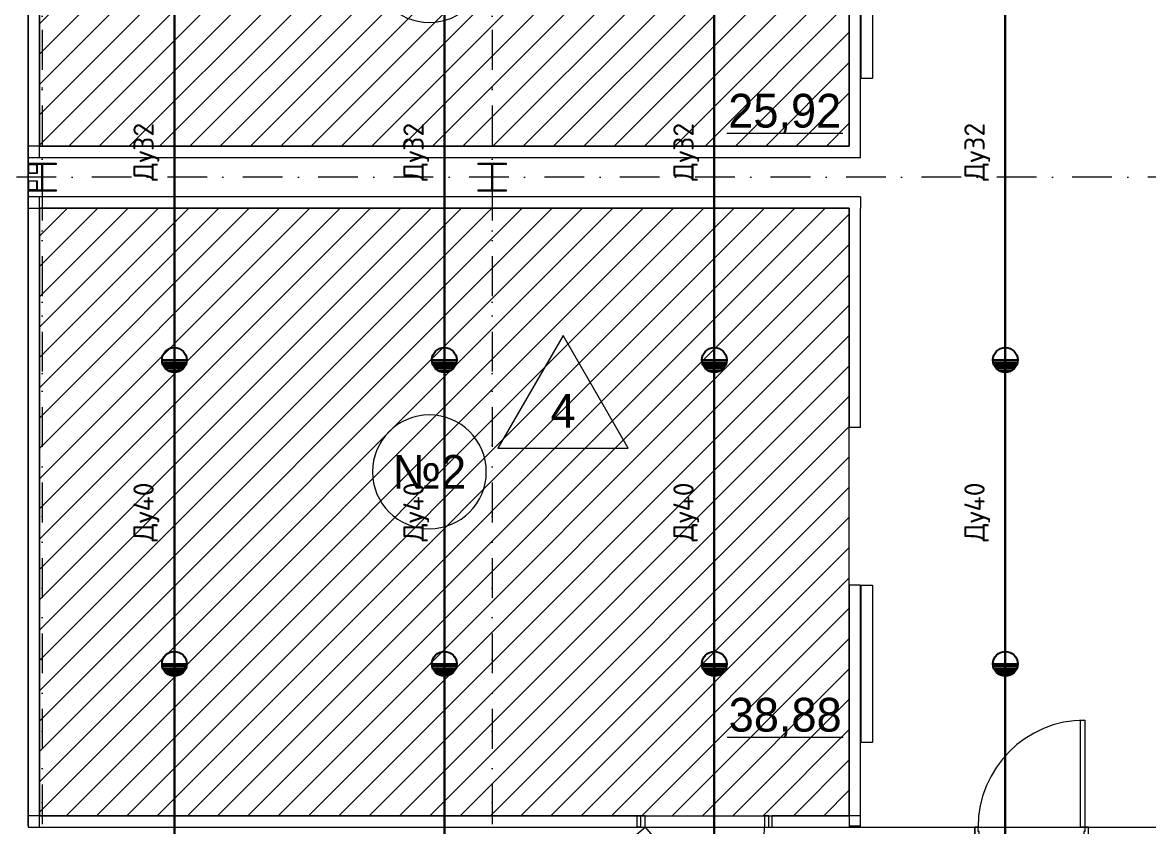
# Model space of a CAD drawing. Header units: millimetres. Extents: x 0 to 2118900, y -20000 to 84100.
# Drawn here: x 407825 to 417835, y 52230 to 59374 of the extents above; entities that cross this region are included whole.
import ezdxf
from ezdxf.enums import TextEntityAlignment as Align

# ---------------------------------------------------------------- set-up
doc = ezdxf.new("R2010")
doc.units = ezdxf.units.MM
for name, pattern in [('Dot & Dashed', [670.277762, 352.777767, -176.388884, 0, -141.111112]), ('Крупный пунктир', [634.99999, 0, -634.99999]), ('Штриховая', [300, 200, -100])]:
    doc.linetypes.add(name, pattern=pattern)
for name, color, linetype, lineweight in [('АР_подоснова', 8, 'Continuous', 13), ('ПТ_В21_расп', 1, 'Continuous', 30), ('ПТ_оросители', 7, 'Continuous', 25), ('ПТ_текст', 7, 'Continuous', 18), ('ПТ_штриховка', 8, 'Continuous', 9)]:
    doc.layers.add(name, color=color, linetype=linetype, lineweight=lineweight)
doc.styles.add('АР_текст_1', font='arial.ttf')
doc.styles.add('ПТ', font='isocpeur.ttf')

# ---------------------------------------------------------------- blocks, each defined once
blk = doc.blocks.new('Колонна SHS ГК 270')
at = {"color": 0, "linetype": 'Continuous', "lineweight": -2}
for p, q in [((40, 40), (-40, 40)), ((-40, 40), (-40, -40)), ((-36.4, -36.4), (-36.4, 36.4)), ((-36.4, 36.4), (36.4, 36.4)), ((36.4, 36.4), (36.4, -36.4)), ((40, -40), (40, 40)), ((-40, -40), (40, -40)), ((36.4, -36.4), (-36.4, -36.4))]:
    blk.add_line(p, q, dxfattribs=at)
blk = doc.blocks.new('Морозильная камера №2_№2_70', base_point=(4020, 31748))
at = {"color": 0, "linetype": 'Continuous', "lineweight": -2}
for p, q in [((4630, 32592), (4051, 31590)), ((5208, 31590), (4630, 32592)), ((4051, 31590), (5208, 31590)), ((6090, 29024), (7120, 29024))]:
    blk.add_line(p, q, dxfattribs=at)
at = {"color": 0, "linetype": 'Штриховая', "lineweight": -2, "flags": 128}
blk.add_lwpolyline([(7175, 33725), (-25, 33725), (-25, 28325), (7175, 28325)], close=True, dxfattribs=at)
at = {"color": 0, "linetype": 'Continuous', "lineweight": -2}
for start, end in [(0, 180), (180, 0)]:
    blk.add_arc((3442, 31381), 506, start, end, dxfattribs=at)
at = {"color": 0, "lineweight": -2, "style": 'АР_текст_1'}
for tag, p in [('DUMMY_112', (4630, 31924)), ('ROOM_NUMBER', (3442, 31381)), ('ROOM_AREA', (6605, 29223))]:
    blk.add_attdef(tag, text='', height=300, dxfattribs=at).set_placement(p, align=Align.MIDDLE_CENTER)
blk = doc.blocks.new('Морозильная камера №1_№1_76', base_point=(4020, 36247))
at = {"color": 0, "linetype": 'Continuous', "lineweight": -2}
for p, q in [((4630, 37091), (4051, 36089)), ((5208, 36089), (4630, 37091)), ((4051, 36089), (5208, 36089)), ((6086, 34390), (7116, 34390))]:
    blk.add_line(p, q, dxfattribs=at)
at = {"color": 0, "linetype": 'Штриховая', "lineweight": -2, "flags": 128}
blk.add_lwpolyline([(7175, 34275), (7175, 37875), (-25, 37875), (-25, 34275)], close=True, dxfattribs=at)
at = {"color": 0, "linetype": 'Continuous', "lineweight": -2}
for start, end in [(0, 180), (180, 0)]:
    blk.add_arc((3442, 35880), 506, start, end, dxfattribs=at)
at = {"color": 0, "lineweight": -2, "style": 'АР_текст_1'}
for tag, p in [('DUMMY_112', (4630, 36423)), ('ROOM_NUMBER', (3442, 35880)), ('ROOM_AREA', (6601, 34590))]:
    blk.add_attdef(tag, text='', height=300, dxfattribs=at).set_placement(p, align=Align.MIDDLE_CENTER)
blk = doc.blocks.new('Однопольная Дверь 27_3')
at = {"color": 0, "linetype": 'Continuous', "lineweight": -2}
for p, q in [((435, 0), (435, 950)), ((435, 950), (475, 950)), ((475, 950), (475, 0)), ((-475, 0), (-505, 0)), ((-505, 0), (-505, -70)), ((-505, -70), (-505, 0)), ((-505, -70), (-505, 0)), ((-475, -40), (-475, 0)), ((475, 0), (435, 0)), ((505, 0), (475, 0)), ((475, 0), (475, -40)), ((505, -70), (505, 0)), ((505, -70), (505, 0)), ((505, -70), (505, 0)), ((-505, -70), (-465, -70)), ((-505, -100), (-505, -70)), ((-465, -40), (-475, -40)), ((-465, -70), (-465, -40)), ((475, -40), (465, -40)), ((465, -40), (465, -70)), ((465, -70), (505, -70)), ((505, -100), (505, -70))]:
    blk.add_line(p, q, dxfattribs=at)
blk.add_arc((475, 0), 950, 90, 180, dxfattribs=at)
blk = doc.blocks.new('Стена_83', base_point=(-125, 28125))
at = {"color": 0, "linetype": 'Continuous', "lineweight": -2, "zscale": 1000}
blk.add_blockref('Однопольная Дверь 27_3', (8795, 28225), dxfattribs=at)
blk = doc.blocks.new('Стена_88', base_point=(7275, 34175))
at = {"color": 0, "linetype": 'Continuous', "lineweight": -2, "flags": 128}
for points in [[(7175, 34275), (-125, 34275)], [(-125, 34275), (-125, 34175)], [(7275, 34175), (7275, 34275)], [(-125, 34175), (7275, 34175)]]:
    blk.add_lwpolyline(points, dxfattribs=at)
blk = doc.blocks.new('Стена_89', base_point=(-125, 34175))
at = {"color": 0, "linetype": 'Continuous', "lineweight": -2, "flags": 128}
for points in [[(-25, 37975), (-125, 37975)], [(-125, 37975), (-125, 34175)], [(-25, 34175), (-25, 37975)], [(-125, 34175), (-25, 34175)]]:
    blk.add_lwpolyline(points, dxfattribs=at)
blk = doc.blocks.new('Стена_900', base_point=(-125, 33825))
at = {"color": 0, "linetype": 'Continuous', "lineweight": -2, "flags": 128}
for points in [[(7275, 33825), (-125, 33825)], [(-125, 33725), (-125, 33825)], [(7275, 33825), (7275, 33725)], [(-125, 33725), (7175, 33725)]]:
    blk.add_lwpolyline(points, dxfattribs=at)
blk = doc.blocks.new('Стена_91', base_point=(-125, 28225))
at = {"color": 0, "linetype": 'Continuous', "lineweight": -2, "flags": 128}
for points in [[(-25, 33825), (-125, 33825)], [(-125, 33825), (-125, 28225)], [(-25, 28225), (-25, 33825)], [(-125, 28225), (-25, 28225)]]:
    blk.add_lwpolyline(points, dxfattribs=at)
blk = doc.blocks.new('Наружная Раздвижная Дверь 27')
at = {"color": 0, "linetype": 'Continuous', "lineweight": -2}
for p, q in [((700, 105), (2100, 105)), ((700, 5), (700, 105)), ((2100, 105), (2100, 5)), ((-700, 0), (-700, -100)), ((2100, 5), (700, 5)), ((700, 0), (700, -100))]:
    blk.add_line(p, q, dxfattribs=at)
blk = doc.blocks.new('Стена_2600', base_point=(7275, 37975))
at = {"color": 0, "linetype": 'Continuous', "lineweight": -2}
for p, q in [((7275, 37675), (7175, 37675)), ((7275, 36275), (7175, 36275))]:
    blk.add_line(p, q, dxfattribs=at)
at = {"color": 0, "linetype": 'Continuous', "lineweight": -2, "flags": 128}
for points in [[(7175, 37875), (7175, 37675)], [(7275, 37675), (7275, 37875)], [(7175, 36275), (7175, 34275)], [(7275, 34275), (7275, 36275)]]:
    blk.add_lwpolyline(points, dxfattribs=at)
at = {"color": 0, "linetype": 'Continuous', "lineweight": -2, "zscale": 1000, "rotation": 270}
blk.add_blockref('Наружная Раздвижная Дверь 27', (7275, 36975), dxfattribs=at)
blk = doc.blocks.new('Стена_261', base_point=(7275, 33825))
at = {"color": 0, "linetype": 'Continuous', "lineweight": -2}
for p, q in [((7275, 31775), (7175, 31775)), ((7275, 30375), (7175, 30375)), ((7175, 28235), (7175, 28225)), ((7275, 28225), (7275, 28235)), ((7175, 28225), (7275, 28225))]:
    blk.add_line(p, q, dxfattribs=at)
at = {"color": 0, "linetype": 'Continuous', "lineweight": -2, "flags": 128}
for points in [[(7175, 33725), (7175, 31775)], [(7275, 31775), (7275, 33725)], [(7175, 30375), (7175, 28235)], [(7275, 28235), (7275, 30375)], [(7175, 28235), (7275, 28235)]]:
    blk.add_lwpolyline(points, dxfattribs=at)
at = {"color": 0, "linetype": 'Continuous', "lineweight": -2, "zscale": 1000, "rotation": 270}
blk.add_blockref('Наружная Раздвижная Дверь 27', (7275, 31075), dxfattribs=at)
blk = doc.blocks.new('Однопольная Дверь 27_4')
at = {"color": 0, "linetype": 'Continuous', "lineweight": -2}
for p, q in [((466, 77), (1278, 758)), ((1278, 758), (1342, 681)), ((1342, 681), (530, 0)), ((-570, 0), (-600, 0)), ((-600, 0), (-600, -100)), ((-600, 0), (-600, -100)), ((-600, 0), (-600, -100)), ((-530, 0), (-570, 0)), ((-570, 0), (-570, -100)), ((-530, -100), (-530, 0)), ((530, 0), (466, 77)), ((570, 0), (530, 0)), ((530, 0), (530, -100)), ((570, 0), (600, 0)), ((570, -100), (570, 0)), ((600, 0), (600, -100)), ((600, 0), (600, -100)), ((600, 0), (600, -100)), ((-570, -100), (-600, -100)), ((-570, -100), (-530, -100)), ((530, -100), (570, -100)), ((570, -100), (600, -100))]:
    blk.add_line(p, q, dxfattribs=at)
blk.add_arc((530, 0), 1060, 40, 180, dxfattribs=at)
blk = doc.blocks.new('Стена_282', base_point=(7275, 28225))
at = {"color": 0, "linetype": 'Continuous', "lineweight": -2}
for p, q in [((5290, 28225), (5290, 28325)), ((6490, 28225), (6490, 28325))]:
    blk.add_line(p, q, dxfattribs=at)
at = {"color": 0, "linetype": 'Continuous', "lineweight": -2, "flags": 128}
for points in [[(5290, 28325), (-125, 28325)], [(-125, 28325), (-125, 28225)], [(7275, 28325), (6490, 28325)], [(7275, 28225), (7275, 28325)], [(-125, 28225), (5290, 28225)], [(6490, 28225), (7275, 28225)]]:
    blk.add_lwpolyline(points, dxfattribs=at)
at = {"color": 0, "linetype": 'Continuous', "lineweight": -2, "zscale": 1000, "rotation": 180}
blk.add_blockref('Однопольная Дверь 27_4', (5890, 28225), dxfattribs=at)
blk = doc.blocks.new('Колонна Универсальная 27')
at = {"color": 0, "linetype": 'Continuous', "lineweight": -2}
for p, q in [((125, 125), (-125, 125)), ((-125, 125), (-125, 113)), ((-125, 113), (-4, 113)), ((-4, 113), (-4, -113)), ((4, -113), (4, 113)), ((4, 113), (125, 113)), ((125, 113), (125, 125)), ((-4, -113), (-125, -113)), ((-125, -113), (-125, -125)), ((-125, -125), (125, -125)), ((125, -113), (4, -113)), ((125, -125), (125, -113))]:
    blk.add_line(p, q, dxfattribs=at)
blk = doc.blocks.new('Двутавp К 26020-83 27_4')
at = {"color": 0, "linetype": 'Крупный пунктир', "lineweight": -2}
blk.add_line((0, 0), (39750, 0), dxfattribs=at)
blk = doc.blocks.new('Стена_415', base_point=(-125, -125))
at = {"color": 0, "linetype": 'Continuous', "lineweight": -2, "flags": 128}
blk.add_lwpolyline([(-125, 28235), (-125, 38015)], dxfattribs=at)
blk = doc.blocks.new('Стандартный Маркер Сетки_40')
at = {"color": 0, "linetype": 'Dot & Dashed', "lineweight": -2}
blk.add_line((0, 0), (55187, 0), dxfattribs=at)
at = {"color": 0, "lineweight": -2, "style": 'АР_текст_1'}
blk.add_attdef('AC_MarkerText_1', text='', height=300, rotation=90, dxfattribs=at).set_placement((55368, -69), align=Align.TOP_CENTER)
blk = doc.blocks.new('AR_F1')
at = {"layer": 'АР_подоснова', "linetype": 'Dot & Dashed'}
blk.add_line((98000, 34000), (-4800, 34000), dxfattribs=at)
at = {"layer": 'АР_подоснова', "linetype": 'Continuous', "flags": 128}
for points in [[(-125, 28225), (7275, 28225), (9950, 28225), (9950, 40125), (5680, 40125), (5680, 38025), (-125, 38025)], [(7175, 34275), (7175, 37875), (-25, 37875), (-25, 34275)], [(7175, 33725), (-25, 33725), (-25, 28325), (7175, 28325)]]:
    blk.add_lwpolyline(points, close=True, dxfattribs=at)
at = {"layer": 'АР_подоснова'}
for name, p in [('Стена_415', (-125, -125)), ('Стена_89', (-125, 34175)), ('Стена_2600', (7275, 37975)), ('Стена_88', (7275, 34175)), ('Стена_900', (-125, 33825)), ('Стена_91', (-125, 28225)), ('Стена_261', (7275, 33825)), ('Стена_83', (-125, 28125)), ('Стена_282', (7275, 28225))]:
    blk.add_blockref(name, p, dxfattribs=at)
at = {"layer": 'АР_подоснова', "linetype": 'Continuous', "zscale": 1000, "rotation": 270}
for p in [(0, 40000), (4000, 40000)]:
    blk.add_blockref('Стандартный Маркер Сетки_40', p, dxfattribs=at)
at = {"layer": 'АР_подоснова', "linetype": 'Continuous', "xscale": -1, "zscale": 1000, "rotation": 90}
for p in [(0, 39875), (4000, 39875)]:
    blk.add_blockref('Двутавp К 26020-83 27_4', p, dxfattribs=at)
at = {"layer": 'АР_подоснова', "linetype": 'Continuous'}
ref = blk.add_blockref('Морозильная камера №1_№1_76', (4020, 36247), dxfattribs=at)
ref.add_attrib('ROOM_NUMBER', '№1', dxfattribs={"layer": '0', "color": 0, "lineweight": 9, "height": 300}).set_placement((3442, 35880), align=Align.MIDDLE_CENTER)
ref.add_attrib('ROOM_AREA', '25,92', dxfattribs={"layer": '0', "color": 0, "lineweight": 9, "height": 300}).set_placement((6601, 34590), align=Align.MIDDLE_CENTER)
ref.add_attrib('DUMMY_112', '4', dxfattribs={"layer": '0', "color": 0, "lineweight": 9, "height": 300}).set_placement((4630, 36423), align=Align.MIDDLE_CENTER)
at = {"layer": 'АР_подоснова', "linetype": 'Continuous', "xscale": -1, "zscale": 1000}
for name, p in [('Колонна Универсальная 27', (0, 34000)), ('Колонна SHS ГК 270', (-85, 34073)), ('Колонна Универсальная 27', (4000, 34000)), ('Колонна SHS ГК 270', (-85, 33927))]:
    blk.add_blockref(name, p, dxfattribs=at)
at = {"layer": 'АР_подоснова', "linetype": 'Continuous'}
ref = blk.add_blockref('Морозильная камера №2_№2_70', (4020, 31748), dxfattribs=at)
ref.add_attrib('ROOM_NUMBER', '№2', dxfattribs={"layer": '0', "color": 0, "lineweight": 9, "height": 300}).set_placement((3442, 31381), align=Align.MIDDLE_CENTER)
ref.add_attrib('ROOM_AREA', '38,88', dxfattribs={"layer": '0', "color": 0, "lineweight": 9, "height": 300}).set_placement((6605, 29223), align=Align.MIDDLE_CENTER)
ref.add_attrib('DUMMY_112', '4', dxfattribs={"layer": '0', "color": 0, "lineweight": 9, "height": 300}).set_placement((4630, 31924), align=Align.MIDDLE_CENTER)
blk = doc.blocks.new('SPR_DN')
for p, q in [((-1.1, 0), (1.1, 0)), ((-1.08, -0.18), (1.08, -0.18)), ((-1.04, -0.37), (1.04, -0.37)), ((-0.95, -0.55), (0.95, -0.55)), ((-0.82, -0.73), (0.82, -0.73)), ((-0.61, -0.92), (0.61, -0.92))]:
    blk.add_line(p, q)
blk.add_circle((0, 0), 1.1)

msp = doc.modelspace()

# ---------------------------------------------------------------- hatches: boundary and pattern name
at = {"layer": 'ПТ_штриховка'}
h = msp.add_hatch(dxfattribs=at)
h.set_pattern_fill('ANSI31', color=8, scale=60)
h.paths.add_polyline_path([(407975, 58275), (415175, 58275), (415175, 61875), (407975, 61875)])
h = msp.add_hatch(dxfattribs=at)
h.set_pattern_fill('ANSI31', color=8, scale=60)
h.paths.add_polyline_path([(407975, 52325), (415175, 52325), (415175, 57725), (407975, 57725)])

# ---------------------------------------------------------------- linework, layer by layer
at = {"layer": 'ПТ_В21_расп'}
for p, q in [((409175, 56375), (409175, 60075)), ((411575, 56375), (411575, 60075)), ((413975, 56375), (413975, 60075)), ((416562, 56375), (416562, 60075)), ((409175, 53675), (409175, 56375)), ((411575, 53675), (411575, 56375)), ((413975, 53675), (413975, 56375)), ((416562, 53675), (416562, 56375)), ((409175, 48600), (409175, 53675)), ((411575, 48600), (411575, 53675)), ((413975, 50200), (413975, 53675)), ((416562, 50200), (416562, 53675))]:
    msp.add_line(p, q, dxfattribs=at)

# ---------------------------------------------------------------- block references
at = {"layer": 'АР_подоснова'}
msp.add_blockref('AR_F1', (408000, 24000), dxfattribs=at)
at = {"layer": 'ПТ_оросители', "xscale": 100, "yscale": 100}
for p in [(409175, 56375), (411575, 56375), (413975, 56375), (416562, 56375), (409175, 53675), (411575, 53675), (413975, 53675), (416562, 53675)]:
    msp.add_blockref('SPR_DN', p, dxfattribs=at)

# ---------------------------------------------------------------- texts
at = {"layer": 'ПТ_текст', "style": 'ПТ'}
for s, p in [('Ду32', (409045, 58225)), ('Ду32', (411445, 58225)), ('Ду32', (413845, 58225)), ('Ду32', (416432, 58225)), ('Ду40', (409045, 55025)), ('Ду40', (411445, 55025)), ('Ду40', (413845, 55025)), ('Ду40', (416432, 55025))]:
    msp.add_text(s, height=180, rotation=90, dxfattribs=at).set_placement(p, align=Align.BOTTOM_CENTER)

doc.saveas('drawing.dxf')
